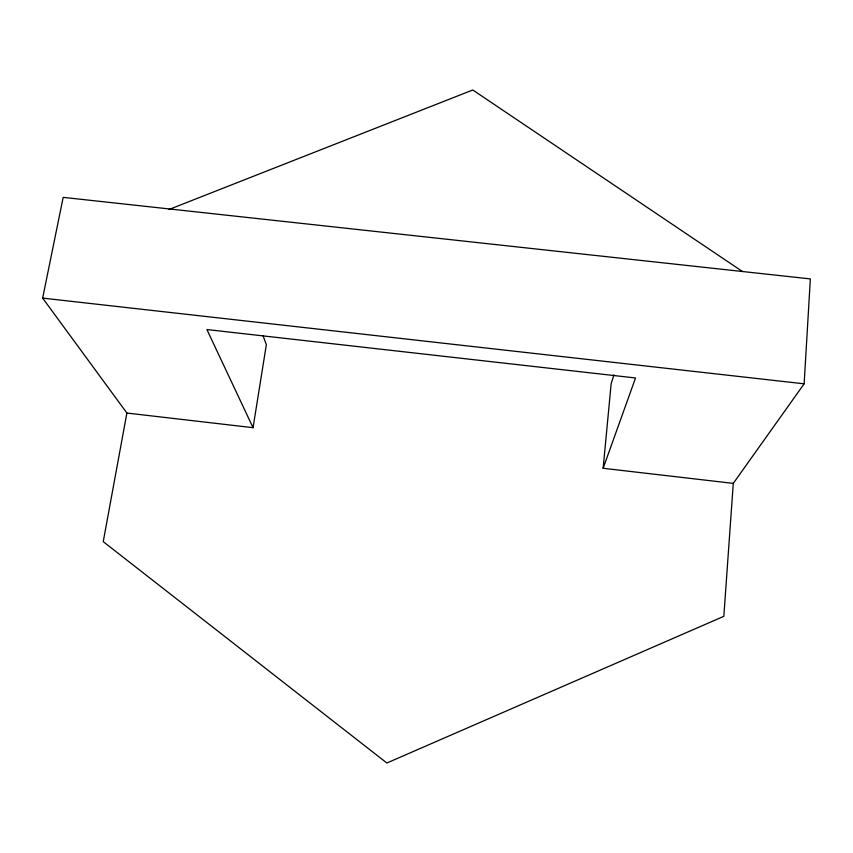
<?xml version="1.0" encoding="UTF-8"?>
<svg xmlns="http://www.w3.org/2000/svg" width="853" height="853" viewBox="0 0 853 853"><rect width="100%" height="100%" fill="white"/><g stroke="black" fill="none" stroke-linecap="round" stroke-linejoin="round"><path stroke-width="1.28" d="M804.144 383.818L810.35 278.92L63.186 197.363L42.65 298.113L126.884 413.044L103.234 541.655L386.867 763.008L723.834 616.314L733.271 483.384L804.144 383.818L42.65 298.113M733.271 483.384L603.135 468.286L611.164 383.69L613.936 374.851M126.884 413.044L253.053 427.684L266.36 344.644L263.129 335.933M603.135 468.286L635.538 377.975L206.895 329.546L253.053 427.684M168.926 209.518L472.786 89.992L742.526 271.563"/></g></svg>
